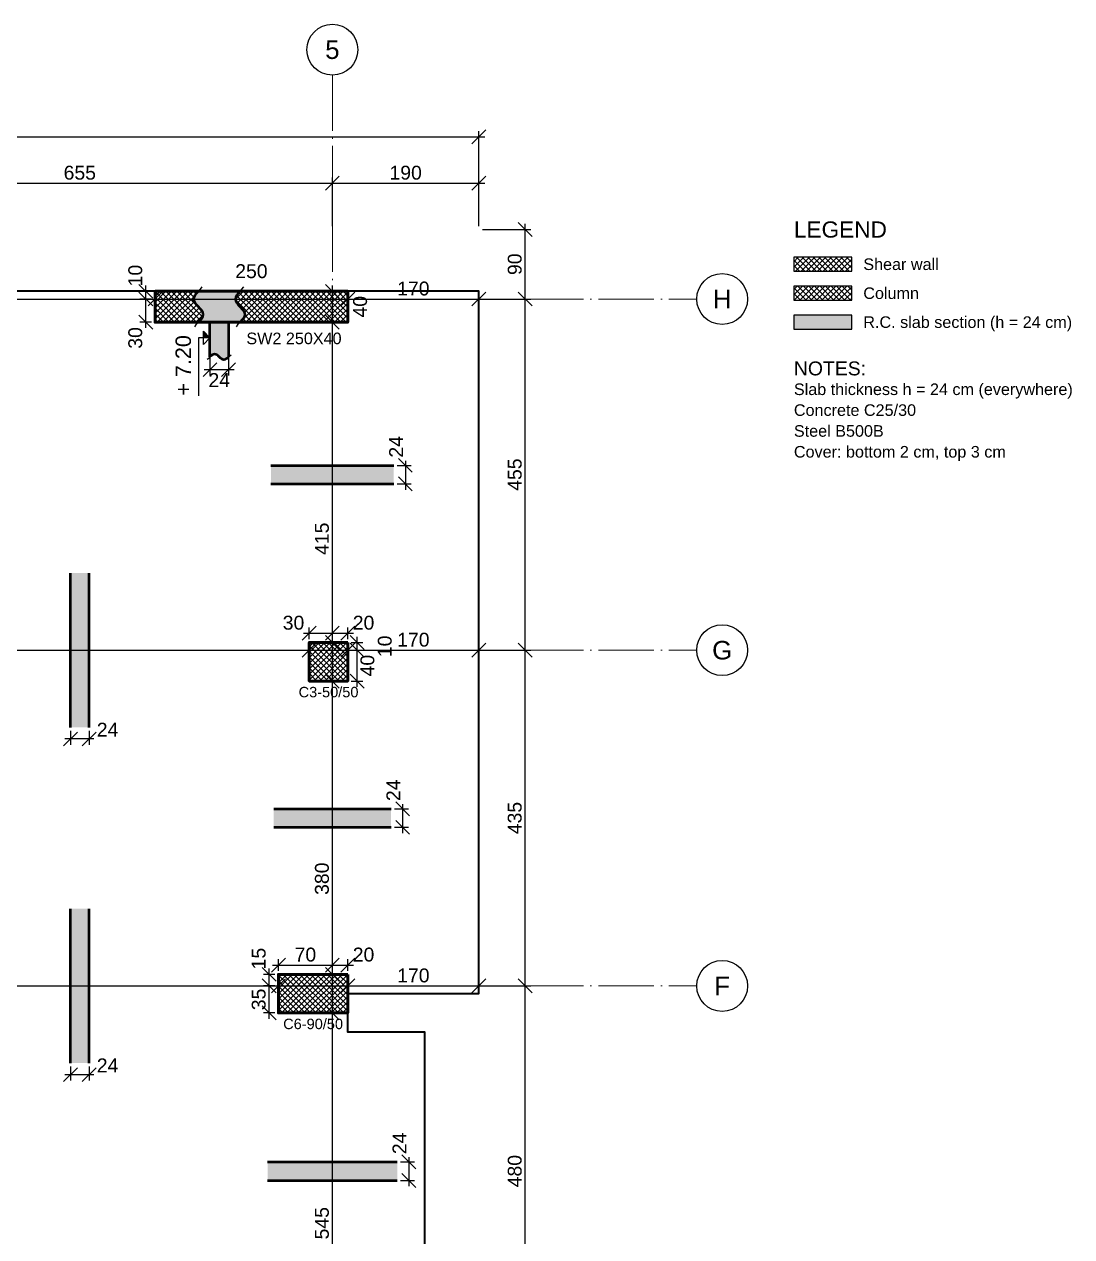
# Model space of a CAD drawing. Header units: millimetres. Extents: x -404 to 6018, y -5139 to 7890.
# Drawn here: x 1260 to 2619, y 6225 to 7796 of the extents above; entities that cross this region are included whole.
import ezdxf
from ezdxf.enums import TextEntityAlignment as Align

# ---------------------------------------------------------------- set-up
doc = ezdxf.new("R2010")
doc.units = ezdxf.units.MM
doc.linetypes.add('ZWCAD_ISO04W100', pattern=[30.5, 24, -3, 0.5, -3])
for name, color, linetype, lineweight in [('AXIS LINES', 255, 'ZWCAD_ISO04W100', 13), ('COLUMN', 140, 'Continuous', 53), ('SLAB', 3, 'Continuous', 35), ('WALL', 10, 'Continuous', 53)]:
    doc.layers.add(name, color=color, linetype=linetype, lineweight=lineweight)
for name, color, linetype in [('FW_AXIS', 7, 'Continuous'), ('FW_COLUMN_HATCH', 8, 'Continuous'), ('FW_DIM', 7, 'Continuous'), ('FW_SLAB_SECTION', 8, 'Continuous'), ('FW_TEXT', 7, 'Continuous'), ('FW_WALL_HATCH', 8, 'Continuous'), ('FW_WALL_SECTION', 8, 'Continuous')]:
    doc.layers.add(name, color=color, linetype=linetype)
doc.styles.add('REBAR_TXT', font='arial.ttf')
doc.styles.get("Standard").update_dxf_attribs({"font": 'arial.ttf'})
doc.dimstyles.new('FW_DIM', dxfattribs={"dimtxt": 18, "dimasz": 9, "dimexe": 7.5, "dimexo": 4.5, "dimgap": 4.5, "dimtad": 1, "dimdec": 0, "dimtxsty": 'Standard', "dimtsz": 9, "dimcen": 2.5, "dimdle": 7.5, "dimclrd": 256, "dimclre": 256, "dimclrt": 7, "dimazin": 3, "dimtfac": 1, "dimtmove": 2, "dimatfit": 3})

# ---------------------------------------------------------------- blocks, each defined once
blk = doc.blocks.new('_Oblique')
at = {"color": 0, "linetype": 'ByBlock', "lineweight": -2}
blk.add_line((-0.5, -0.5), (0.5, 0.5), dxfattribs=at)
blk = doc.blocks.new('*D162')
for p, q in [((1590, 6554.6), (1590, 6557.6)), ((1680, 6554.6), (1680, 6557.6)), ((1582.5, 6550.1), (1687.5, 6550.1))]:
    blk.add_line(p, q)
at = {"layer": 'Defpoints'}
for p in [(1590, 6550.1), (1590, 6550.1), (1680, 6550.1)]:
    blk.add_point(p, dxfattribs=at)
at = {"layer": 'FW_DIM', "xscale": 18, "yscale": 18}
for p in [(1590, 6550.1), (1680, 6550.1)]:
    blk.add_blockref('_OBLIQUE', p, dxfattribs=at)
blk = doc.blocks.new('*D168')
for p, q in [((1630, 6989.6), (1630, 6992.6)), ((1680, 6989.6), (1680, 6992.6)), ((1622.5, 6985.1), (1687.5, 6985.1))]:
    blk.add_line(p, q)
at = {"layer": 'Defpoints'}
for p in [(1630, 6985.1), (1630, 6985.1), (1680, 6985.1)]:
    blk.add_point(p, dxfattribs=at)
at = {"layer": 'FW_DIM', "xscale": 18, "yscale": 18}
for p in [(1630, 6985.1), (1680, 6985.1)]:
    blk.add_blockref('_OBLIQUE', p, dxfattribs=at)
blk = doc.blocks.new('*D218')
for p, q in [((1660, 6507.6), (1660, 6572.6)), ((1655.5, 6565.1), (1652.5, 6565.1)), ((1655.5, 6515.1), (1652.5, 6515.1))]:
    blk.add_line(p, q)
at = {"layer": 'Defpoints'}
for p in [(1660, 6565.1), (1660, 6515.1), (1660, 6515.1)]:
    blk.add_point(p, dxfattribs=at)
at = {"layer": 'FW_DIM', "xscale": 18, "yscale": 18, "rotation": 90}
for p in [(1660, 6565.1), (1660, 6515.1)]:
    blk.add_blockref('_OBLIQUE', p, dxfattribs=at)
blk = doc.blocks.new('*D220')
for p, q in [((1655.5, 6995.1), (1652.5, 6995.1)), ((1660, 6937.6), (1660, 7002.6)), ((1655.5, 6945.1), (1652.5, 6945.1))]:
    blk.add_line(p, q)
at = {"layer": 'Defpoints'}
for p in [(1660, 6995.1), (1660, 6945.1), (1660, 6945.1)]:
    blk.add_point(p, dxfattribs=at)
at = {"layer": 'FW_DIM', "xscale": 18, "yscale": 18, "rotation": 90}
for p in [(1660, 6995.1), (1660, 6945.1)]:
    blk.add_blockref('_OBLIQUE', p, dxfattribs=at)
blk = doc.blocks.new('*D251')
for p, q in [((1910, 6542.6), (1910, 6992.6)), ((1854.5, 6985.1), (1917.5, 6985.1)), ((1854.5, 6550.1), (1917.5, 6550.1))]:
    blk.add_line(p, q)
at = {"layer": 'Defpoints'}
for p in [(1850, 6985.1), (1850, 6550.1), (1910, 6550.1)]:
    blk.add_point(p, dxfattribs=at)
at = {"layer": 'FW_DIM', "xscale": 18, "yscale": 18, "rotation": 90}
for p in [(1910, 6985.1), (1910, 6550.1)]:
    blk.add_blockref('_OBLIQUE', p, dxfattribs=at)
at = {"layer": 'FW_DIM', "color": 7, "insert": (1896.5, 6767.6), "char_height": 18, "attachment_point": 5, "rotation": 90}
blk.add_mtext('435', dxfattribs=at)
blk = doc.blocks.new('*D252')
for p, q in [((1910, 6977.6), (1910, 7447.6)), ((1854.5, 7440.1), (1917.5, 7440.1)), ((1854.5, 6985.1), (1917.5, 6985.1))]:
    blk.add_line(p, q)
at = {"layer": 'Defpoints'}
for p in [(1850, 7440.1), (1850, 6985.1), (1910, 6985.1)]:
    blk.add_point(p, dxfattribs=at)
at = {"layer": 'FW_DIM', "xscale": 18, "yscale": 18, "rotation": 90}
for p in [(1910, 7440.1), (1910, 6985.1)]:
    blk.add_blockref('_OBLIQUE', p, dxfattribs=at)
at = {"layer": 'FW_DIM', "color": 7, "insert": (1896.5, 7212.6), "char_height": 18, "attachment_point": 5, "rotation": 90}
blk.add_mtext('455', dxfattribs=at)
blk = doc.blocks.new('*D253')
for p, q in [((1854.5, 7530.2), (1917.5, 7530.2)), ((1910, 7432.6), (1910, 7537.7)), ((1854.5, 7440.1), (1917.5, 7440.1))]:
    blk.add_line(p, q)
at = {"layer": 'Defpoints'}
for p in [(1850, 7530.2), (1850, 7440.1), (1910, 7440.1)]:
    blk.add_point(p, dxfattribs=at)
at = {"layer": 'FW_DIM', "xscale": 18, "yscale": 18, "rotation": 90}
for p in [(1910, 7530.2), (1910, 7440.1)]:
    blk.add_blockref('_OBLIQUE', p, dxfattribs=at)
at = {"layer": 'FW_DIM', "color": 7, "insert": (1896.5, 7485.2), "char_height": 18, "attachment_point": 5, "rotation": 90}
blk.add_mtext('90', dxfattribs=at)

msp = doc.modelspace()

# ---------------------------------------------------------------- hatches: boundary and pattern name
at = {"layer": 'FW_COLUMN_HATCH'}
h = msp.add_hatch(dxfattribs=at)
h.set_pattern_fill('ANSI37', scale=1.6)
h.paths.add_polyline_path([(2333.4, 7438.7), (2333.4, 7456.7), (2258.4, 7456.7), (2258.4, 7438.7), (2333.4, 7438.7)])
h = msp.add_hatch(dxfattribs=at)
h.set_pattern_fill('ANSI37', scale=1.6)
h.paths.add_polyline_path([(1680, 6995.1), (1680, 6945.1), (1630, 6945.1), (1630, 6995.1), (1680, 6995.1), (1680, 6995.1)])
h = msp.add_hatch(dxfattribs=at)
h.set_pattern_fill('ANSI37', scale=1.6)
h.paths.add_polyline_path([(1680, 6565.1), (1680, 6515.1), (1590, 6515.1), (1590, 6565.1), (1680, 6565.1)])
at = {"layer": 'FW_SLAB_SECTION'}
h = msp.add_hatch(color=8, dxfattribs=at)
h.dxf.hatch_style = 1
h.paths.add_polyline_path([(2333.4, 7401.2), (2333.4, 7419.2), (2258.4, 7419.2), (2258.4, 7401.2), (2333.4, 7401.2)])
h = msp.add_hatch(color=8, dxfattribs=at)
h.dxf.hatch_style = 1
h.paths.add_polyline_path([(1739.6, 7200.6), (1739.6, 7224.6), (1580.4, 7224.6), (1580.4, 7200.6), (1739.6, 7200.6)])
h = msp.add_hatch(color=8, dxfattribs=at)
h.dxf.hatch_style = 1
h.paths.add_polyline_path([(1344.5, 6885.1), (1344.5, 7085.1), (1320.5, 7085.1), (1320.5, 6885.1), (1344.5, 6885.1)])
h = msp.add_hatch(color=8, dxfattribs=at)
h.dxf.hatch_style = 1
h.paths.add_polyline_path([(1736.1, 6755.6), (1736.1, 6779.6), (1583.9, 6779.6), (1583.9, 6755.6), (1736.1, 6755.6)])
h = msp.add_hatch(color=8, dxfattribs=at)
h.dxf.hatch_style = 1
h.paths.add_polyline_path([(1344.5, 6450.1), (1344.5, 6650.1), (1320.5, 6650.1), (1320.5, 6450.1), (1344.5, 6450.1)])
h = msp.add_hatch(color=8, dxfattribs=at)
h.dxf.hatch_style = 1
h.paths.add_polyline_path([(1744, 6298.1), (1744, 6322.1), (1576, 6322.1), (1576, 6298.1), (1744, 6298.1)])
at = {"layer": 'FW_WALL_HATCH'}
h = msp.add_hatch(dxfattribs=at)
h.set_pattern_fill('ANSI37', scale=1.6)
h.paths.add_polyline_path([(2333.4, 7476.2), (2333.4, 7494.2), (2258.4, 7494.2), (2258.4, 7476.2), (2333.4, 7476.2)])
h = msp.add_hatch(dxfattribs=at)
h.set_pattern_fill('ANSI37', scale=1.6)
h.paths.add_polyline_path([(1430, 7410.1), (1430, 7450.1), (1486.3, 7450.1), (1484, 7447.6), (1482.1, 7445.1), (1480.8, 7442.6), (1480.3, 7440.1), (1480.8, 7437.6), (1482.1, 7435.1), (1484, 7432.6), (1486.3, 7430.1), (1488.6, 7427.6), (1490.6, 7425.1), (1491.9, 7422.6), (1492.3, 7420.1), (1491.9, 7417.6), (1490.6, 7415.1), (1488.6, 7412.6), (1486.3, 7410.1), (1430, 7410.1)])
h = msp.add_hatch(dxfattribs=at)
h.set_pattern_fill('ANSI37', scale=1.6)
h.paths.add_polyline_path([(1680, 7410.1), (1540.3, 7410.1), (1542.6, 7412.6), (1544.6, 7415.1), (1545.9, 7417.6), (1546.3, 7420.1), (1545.9, 7422.6), (1544.6, 7425.1), (1542.6, 7427.6), (1540.3, 7430.1), (1538, 7432.6), (1536.1, 7435.1), (1534.8, 7437.6), (1534.3, 7440.1), (1534.8, 7442.6), (1536.1, 7445.1), (1538, 7447.6), (1540.3, 7450.1), (1680, 7450.1), (1680, 7410.1)])
at = {"layer": 'FW_WALL_SECTION'}
h = msp.add_hatch(color=8, dxfattribs=at)
h.dxf.hatch_style = 1
h.paths.add_polyline_path([(1525.3, 7365.1), (1523.8, 7363.7), (1522.3, 7362.6), (1520.8, 7361.8), (1519.3, 7361.5), (1517.8, 7361.8), (1516.3, 7362.6), (1514.8, 7363.7), (1513.3, 7365.1), (1511.8, 7366.5), (1510.3, 7367.7), (1508.8, 7368.4), (1507.3, 7368.7), (1505.8, 7368.4), (1504.3, 7367.7), (1502.8, 7366.5), (1501.3, 7365.1), (1501.3, 7410.1), (1486.3, 7410.1), (1488.6, 7412.6), (1490.6, 7415.1), (1491.9, 7417.6), (1492.3, 7420.1), (1491.9, 7422.6), (1490.6, 7425.1), (1488.6, 7427.6), (1486.3, 7430.1), (1484, 7432.6), (1482.1, 7435.1), (1480.8, 7437.6), (1480.3, 7440.1), (1480.8, 7442.6), (1482.1, 7445.1), (1484, 7447.6), (1486.3, 7450.1), (1540.3, 7450.1), (1538, 7447.6), (1536.1, 7445.1), (1534.8, 7442.6), (1534.3, 7440.1), (1534.8, 7437.6), (1536.1, 7435.1), (1538, 7432.6), (1540.3, 7430.1), (1542.6, 7427.6), (1544.6, 7425.1), (1545.9, 7422.6), (1546.3, 7420.1), (1545.9, 7417.6), (1544.6, 7415.1), (1542.6, 7412.6), (1540.3, 7410.1), (1525.3, 7410.1), (1525.3, 7365.1)])
h = msp.add_hatch(color=7, dxfattribs=at)
h.dxf.hatch_style = 1
h.paths.add_polyline_path([(1501.3, 7389.9), (1492.8, 7398.4), (1492.8, 7389.9)])

# ---------------------------------------------------------------- linework, layer by layer
at = {"layer": 'AXIS LINES', "color": 0, "ltscale": 3}
for points in [[(1660, 7730.2), (1660, 4190)], [(-282.6, 7440.1), (2132.4, 7440.1)], [(-282.6, 6985.1), (2132.4, 6985.1)], [(-282.6, 6550.1), (2132.4, 6550.1)]]:
    msp.add_lwpolyline(points, dxfattribs=at)
at = {"layer": 'COLUMN', "ltscale": 0.08}
msp.add_lwpolyline([(1680, 6995.1), (1680, 6945.1), (1630, 6945.1), (1630, 6995.1), (1680, 6995.1)], dxfattribs=at)
msp.add_lwpolyline([(1680, 6565.1), (1590, 6565.1), (1590, 6515.1), (1680, 6515.1)], close=True, dxfattribs=at)
at = {"layer": 'FW_AXIS'}
for centre in [(1660, 7763.2), (2165.4, 7440.1), (2165.4, 6985.1), (2165.4, 6550.1)]:
    msp.add_circle(centre, 33, dxfattribs=at)
at = {"layer": 'FW_SLAB_SECTION', "color": 7, "lineweight": 50}
for p, q in [((1580.4, 7224.6), (1739.6, 7224.6)), ((1580.4, 7200.6), (1739.6, 7200.6)), ((1320.5, 6885.1), (1320.5, 7085.1)), ((1344.5, 6885.1), (1344.5, 7085.1)), ((1583.9, 6779.6), (1736.1, 6779.6)), ((1583.9, 6755.6), (1736.1, 6755.6)), ((1320.5, 6450.1), (1320.5, 6650.1)), ((1344.5, 6450.1), (1344.5, 6650.1)), ((1576, 6322.1), (1744, 6322.1)), ((1576, 6298.1), (1744, 6298.1))]:
    msp.add_line(p, q, dxfattribs=at)
at = {"layer": 'FW_TEXT'}
for points in [[(2333.4, 7476.2), (2333.4, 7494.2), (2258.4, 7494.2), (2258.4, 7476.2), (2333.4, 7476.2)], [(2333.4, 7438.7), (2333.4, 7456.7), (2258.4, 7456.7), (2258.4, 7438.7), (2333.4, 7438.7)], [(2333.4, 7401.2), (2333.4, 7419.2), (2258.4, 7419.2), (2258.4, 7401.2), (2333.4, 7401.2)]]:
    msp.add_lwpolyline(points, close=True, dxfattribs=at)
at = {"layer": 'FW_WALL_SECTION', "lineweight": 25}
for points in [[(1481.5, 7404.1), (1483.8, 7407.4), (1486.8, 7410.6), (1489.7, 7413.9), (1491.7, 7417.1), (1492.3, 7420.4), (1491.4, 7423.6), (1489.3, 7426.9), (1486.3, 7430.1), (1483.4, 7433.4), (1481.2, 7436.6), (1480.3, 7439.9), (1481, 7443.1), (1483, 7446.4), (1485.9, 7449.6), (1488.8, 7452.9), (1491.2, 7456.1)], [(1535.5, 7404.1), (1537.8, 7407.4), (1540.8, 7410.6), (1543.7, 7413.9), (1545.7, 7417.1), (1546.3, 7420.4), (1545.4, 7423.6), (1543.3, 7426.9), (1540.3, 7430.1), (1537.4, 7433.4), (1535.2, 7436.6), (1534.3, 7439.9), (1535, 7443.1), (1537, 7446.4), (1539.9, 7449.6), (1542.8, 7452.9), (1545.2, 7456.1)], [(1497.7, 7362.2), (1499.7, 7363.6), (1501.6, 7365.4), (1503.6, 7367.1), (1505.5, 7368.3), (1507.5, 7368.7), (1509.4, 7368.2), (1511.4, 7366.9), (1513.3, 7365.1), (1515.3, 7363.4), (1517.2, 7362), (1519.2, 7361.5), (1521.1, 7361.9), (1523.1, 7363.1), (1525, 7364.8), (1527, 7366.6), (1528.9, 7368)]]:
    msp.add_lwpolyline(points, dxfattribs=at)
at = {"layer": 'FW_WALL_SECTION', "lineweight": 50}
msp.add_lwpolyline([(1525.3, 7365.1), (1523.8, 7363.7), (1522.3, 7362.6), (1520.8, 7361.8), (1519.3, 7361.5), (1517.8, 7361.8), (1516.3, 7362.6), (1514.8, 7363.7), (1513.3, 7365.1), (1511.8, 7366.5), (1510.3, 7367.7), (1508.8, 7368.4), (1507.3, 7368.7), (1505.8, 7368.4), (1504.3, 7367.7), (1502.8, 7366.5), (1501.3, 7365.1), (1501.3, 7410.1), (1486.3, 7410.1), (1488.6, 7412.6), (1490.6, 7415.1), (1491.9, 7417.6), (1492.3, 7420.1), (1491.9, 7422.6), (1490.6, 7425.1), (1488.6, 7427.6), (1486.3, 7430.1), (1484, 7432.6), (1482.1, 7435.1), (1480.8, 7437.6), (1480.3, 7440.1), (1480.8, 7442.6), (1482.1, 7445.1), (1484, 7447.6), (1486.3, 7450.1), (1540.3, 7450.1), (1538, 7447.6), (1536.1, 7445.1), (1534.8, 7442.6), (1534.3, 7440.1), (1534.8, 7437.6), (1536.1, 7435.1), (1538, 7432.6), (1540.3, 7430.1), (1542.6, 7427.6), (1544.6, 7425.1), (1545.9, 7422.6), (1546.3, 7420.1), (1545.9, 7417.6), (1544.6, 7415.1), (1542.6, 7412.6), (1540.3, 7410.1), (1525.3, 7410.1), (1525.3, 7365.1)], close=True, dxfattribs=at)
at = {"layer": 'FW_WALL_SECTION'}
msp.add_lwpolyline([(1501.3, 7389.9), (1486.3, 7389.9), (1486.3, 7314.9)], dxfattribs=at)
msp.add_lwpolyline([(1501.3, 7389.9), (1492.8, 7381.3), (1492.8, 7398.4)], close=True, dxfattribs=at)
at = {"layer": 'SLAB', "ltscale": 0.08}
msp.add_lwpolyline([(1780, 5970), (1779.9, 6490.1), (1679.9, 6490.1), (1679.9, 6540.1), (1850, 6540.1), (1850, 7450.1), (1215, 7450.1), (1215, 7530.2), (985, 7530.2), (985.1, 7450.8), (410, 7450.1), (410, 7310), (330, 7310), (329.9, 7080.1), (410, 7080.1), (409.9, 6910.1), (330, 6910), (329.9, 6680.1), (410, 6680.1), (410, 6540.1), (644.9, 6540.1), (644.9, 6080.1)], dxfattribs=at)
at = {"layer": 'WALL', "ltscale": 0.08}
msp.add_lwpolyline([(1680, 7450.1), (1430, 7450.1), (1430, 7410.1), (1680, 7410.1), (1680, 7450.1)], dxfattribs=at)

# ---------------------------------------------------------------- texts
at = {"layer": 'FW_AXIS', "color": 7, "style": 'REBAR_TXT'}
for s, p in [('5', (1660, 7763.2)), ('H', (2165.4, 7440.1)), ('G', (2165.4, 6985.1)), ('F', (2165.4, 6550.1))]:
    msp.add_text(s, height=24, dxfattribs=at).set_placement(p, align=Align.MIDDLE_CENTER)
at = {"layer": 'FW_TEXT', "color": 7, "style": 'REBAR_TXT'}
for s, height, p in [('LEGEND', 21, (2258.4, 7530.2)), ('Shear wall', 15, (2348.4, 7485.2)), ('Column', 15, (2348.4, 7447.7)), ('R.C. slab section (h = 24 cm)', 15, (2348.4, 7410.2)), ('NOTES:', 18, (2258.4, 7350.2)), ('Slab thickness h = 24 cm (everywhere)', 15, (2258.4, 7323.2)), ('Concrete C25/30', 15, (2258.4, 7296.2)), ('Steel B500B', 15, (2258.4, 7269.2)), ('Cover: bottom 2 cm, top 3 cm', 15, (2258.4, 7242.2))]:
    msp.add_text(s, height=height, dxfattribs=at).set_placement(p, align=Align.MIDDLE_LEFT)
for s, height, p in [('SW2 250X40', 15, (1610.2, 7396.6)), ('C3-50/50', 13.5, (1655, 6937.6)), ('C6-90/50', 13.5, (1635, 6507.6))]:
    msp.add_text(s, height=height, dxfattribs=at).set_placement(p, align=Align.TOP_CENTER)
at = {"layer": 'FW_WALL_SECTION', "color": 7, "style": 'REBAR_TXT'}
msp.add_text('+ 7.20', height=20, rotation=90, dxfattribs=at).set_placement((1482.6, 7314.9), align=Align.BOTTOM_LEFT)

# ---------------------------------------------------------------- dimensions: what is measured, and where the dimension line sits
at = {"layer": 'FW_DIM'}
for base, p1, p2 in [((0, 7650.2), (0, 7530.2), (1850, 7530.2)), ((1005, 7590.2), (1005, 7530.2), (1660, 7530.2)), ((1660, 7590.2), (1660, 7530.2), (1850, 7530.2))]:
    msp.add_linear_dim(base=base, p1=p1, p2=p2, dimstyle='FW_DIM', dxfattribs=at).render()
for base, p1, p2, picture, middle in [((1910, 7440.1), (1850, 7440.1), (1850, 7530.2), '*D253', (1896.5, 7485.2)), ((1910, 6985.1), (1850, 6985.1), (1850, 7440.1), '*D252', (1896.5, 7212.6)), ((1910, 6550.1), (1850, 6550.1), (1850, 6985.1), '*D251', (1896.5, 6767.6))]:
    dim = msp.add_linear_dim(base=base, p1=p1, p2=p2, angle=90, dimstyle='FW_DIM', dxfattribs=at)
    dim.commit()
    dim.dimension.update_dxf_attribs({"geometry": picture, "text_midpoint": middle})
for base, p1, p2, location, text in [((1418, 7440.1), (1430, 7440.1), (1430, 7450.1), (1404.5, 7470.5), '10'), ((1418, 7410.1), (1430, 7410.1), (1430, 7440.1), (1404.5, 7389.7), '30'), ((1660, 7410.1), (1660, 7410.1), (1660, 7450.1), (1696, 7430.1), '40'), ((1660, 6995.1), (1660, 6995.1), (1660, 7410.1), (1646.5, 7129.5), '415'), ((1754.6, 7200.6), (1739.6, 7200.6), (1739.6, 7224.6), (1742.6, 7248.6), '24'), ((1692, 6985.1), (1680, 6985.1), (1680, 6995.1), (1728, 6990.1), '10'), ((1692, 6945.1), (1680, 6945.1), (1680, 6985.1), (1705.5, 6965.1), '40'), ((1660, 6565.1), (1660, 6565.1), (1660, 6945.1), (1646.5, 6689), '380'), ((1751.1, 6755.6), (1736.1, 6755.6), (1736.1, 6779.6), (1739.1, 6803.6), '24'), ((1578, 6550.1), (1590, 6550.1), (1590, 6565.1), (1564.5, 6585.5), '15'), ((1578, 6515.1), (1590, 6515.1), (1590, 6550.1), (1564.5, 6532.6), '35'), ((1660, 5970), (1660, 5970), (1660, 6515.1), (1646.5, 6242.6), '545'), ((1759, 6298.1), (1744, 6298.1), (1744, 6322.1), (1747, 6346.1), '24')]:
    msp.add_linear_dim(base=base, p1=p1, p2=p2, angle=90, location=location, text=text, dimstyle='FW_DIM', override={"dimtmove": 2}, dxfattribs=at).render()
for base, p1, p2, location, text in [((1430, 7440.1), (1430, 7440.1), (1680, 7440.1), (1555, 7476.1), '250'), ((1025, 7440.1), (1025, 7440.1), (1430, 7440.1), (1227.5, 7453.6), '405'), ((1680, 7440.1), (1680, 7440.1), (1850, 7440.1), (1765, 7453.6), '170'), ((1501.3, 7348.6), (1501.3, 7410.1), (1525.3, 7410.1), (1513.3, 7335.1), '24'), ((1630, 7007.1), (1630, 6995.1), (1660, 6995.1), (1609.6, 7020.6), '30'), ((1660, 7007.1), (1660, 6995.1), (1680, 6995.1), (1700.4, 7020.6), '20'), ((1025, 6985.1), (1025, 6985.1), (1630, 6985.1), (1216.3, 6998.6), '605'), ((1680, 6985.1), (1680, 6985.1), (1850, 6985.1), (1765, 6998.6), '170'), ((1320.5, 6870.1), (1320.5, 6885.1), (1344.5, 6885.1), (1368.5, 6882.1), '24'), ((1590, 6577.1), (1590, 6565.1), (1660, 6565.1), (1625, 6590.6), '70'), ((1660, 6577.1), (1660, 6565.1), (1680, 6565.1), (1700.4, 6590.6), '20'), ((1025, 6550.1), (1025, 6550.1), (1590, 6550.1), (1204.3, 6563.6), '565'), ((1680, 6550.1), (1680, 6550.1), (1850, 6550.1), (1765, 6563.6), '170'), ((1320.5, 6435.1), (1320.5, 6450.1), (1344.5, 6450.1), (1368.5, 6447.1), '24')]:
    msp.add_linear_dim(base=base, p1=p1, p2=p2, location=location, text=text, dimstyle='FW_DIM', override={"dimtmove": 2}, dxfattribs=at).render()
for base, p1, p2, picture, middle in [((1630, 6985.1), (1630, 6985.1), (1680, 6985.1), '*D168', (1655, 6985.1)), ((1590, 6550.1), (1590, 6550.1), (1680, 6550.1), '*D162', (1635, 6550.1))]:
    dim = msp.add_linear_dim(base=base, p1=p1, p2=p2, text=' ', dimstyle='FW_DIM', override={"dimtmove": 2}, dxfattribs=at)
    dim.commit()
    dim.dimension.update_dxf_attribs({"geometry": picture, "text_midpoint": middle, "dimtype": 160})
for base, p1, p2, picture, middle in [((1660, 6945.1), (1660, 6945.1), (1660, 6995.1), '*D220', (1660, 6970.1)), ((1660, 6515.1), (1660, 6515.1), (1660, 6565.1), '*D218', (1660, 6540.1))]:
    dim = msp.add_linear_dim(base=base, p1=p1, p2=p2, angle=90, text=' ', dimstyle='FW_DIM', override={"dimtmove": 2}, dxfattribs=at)
    dim.commit()
    dim.dimension.update_dxf_attribs({"geometry": picture, "text_midpoint": middle, "dimtype": 160})
msp.add_linear_dim(base=(1910, 6070.1), p1=(1850, 6070.1), p2=(1850, 6550.1), angle=90, dimstyle='FW_DIM', dxfattribs=at).render()

doc.saveas('drawing.dxf')
